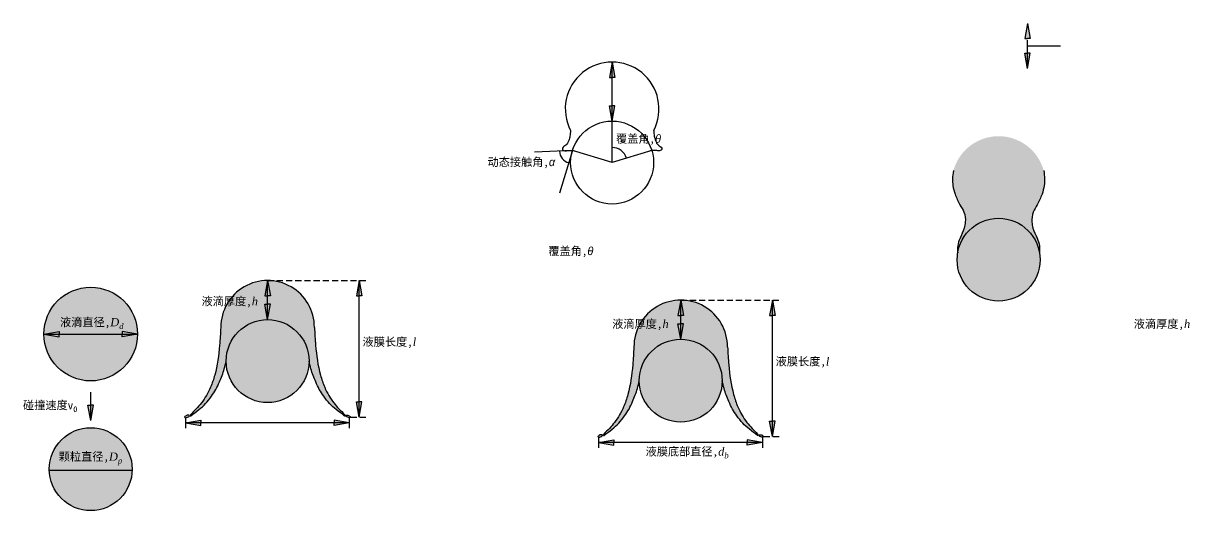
# Model space of a CAD drawing. Header units: millimetres. Extents: x -168 to 2937, y -666 to 1342.
# Drawn here: x 1452.2 to 1737.3, y 722.3 to 841.3 of the extents above; entities that cross this region are included whole.
import ezdxf

# ---------------------------------------------------------------- set-up
doc = ezdxf.new("R2010")
doc.units = ezdxf.units.MM
doc.linetypes.add('DASHED', pattern=[0.75, 0.5, -0.25])
doc.styles.add('说明', font='', dxfattribs={"height": 3})
doc.styles.get('说明').set_extended_font_data('SimSun')

msp = doc.modelspace()

# ---------------------------------------------------------------- hatches: boundary and pattern name
for color, points in [(7, [(1697.641241413737, 841.3302379824449), (1697.641241413737, 837.5877067311645), (1696.968552460671, 837.5877067311645)]), (7, [(1698.313930366802, 837.5877067311645), (1697.641241413737, 841.3302379824449), (1697.641241413737, 837.5877067311645)]), (7, [(1697.641241413737, 830.2624668015851), (1697.641241413737, 834.0049980528655), (1696.968552460671, 834.0049980528655)]), (7, [(1698.313930366802, 834.0049980528655), (1697.641241413737, 830.2624668015851), (1697.641241413737, 834.0049980528655)]), (1, [(1596.127240983751, 831.8651170880817), (1596.127240983751, 828.1225858368012), (1595.454552030685, 828.1225858368012)]), (1, [(1596.799929936817, 828.1225858368012), (1596.127240983751, 831.8651170880817), (1596.127240983751, 828.1225858368012)]), (1, [(1596.127240983751, 817.4441549272904), (1596.127240983751, 821.1866861785708), (1595.454552030685, 821.1866861785708)]), (1, [(1596.799929936817, 821.1866861785708), (1596.127240983751, 817.4441549272904), (1596.127240983751, 821.1866861785708)]), (7, [(1511.916367674554, 778.4833882068109), (1511.916367674554, 774.7408569555305), (1511.243678721488, 774.7408569555305)]), (7, [(1512.589056627619, 774.7408569555305), (1511.916367674554, 778.4833882068109), (1511.916367674554, 774.7408569555305)]), (7, [(1534.30933112949, 778.4833882068109), (1534.30933112949, 774.7408569555305), (1533.636642176424, 774.7408569555305)]), (7, [(1534.982020082555, 774.7408569555305), (1534.30933112949, 778.4833882068109), (1534.30933112949, 774.7408569555305)]), (7, [(1511.916367674554, 768.9336937597144), (1511.916367674554, 772.6762250109948), (1511.243678721488, 772.6762250109948)]), (7, [(1512.589056627619, 772.6762250109948), (1511.916367674554, 768.9336937597144), (1511.916367674554, 772.6762250109948)]), (1, [(1612.897248288413, 773.6955900416864), (1612.897248288413, 769.953058790406), (1612.224559335347, 769.953058790406)]), (1, [(1613.569937241478, 769.953058790406), (1612.897248288413, 773.6955900416864), (1612.897248288413, 769.953058790406)]), (1, [(1635.290211743349, 773.6955900416864), (1635.290211743349, 769.953058790406), (1634.617522790283, 769.953058790406)]), (1, [(1635.962900696414, 769.953058790406), (1635.290211743349, 773.6955900416864), (1635.290211743349, 769.953058790406)]), (1, [(1612.897248288413, 764.1458955945899), (1612.897248288413, 767.8884268458703), (1612.224559335347, 767.8884268458703)]), (1, [(1613.569937241478, 767.8884268458703), (1612.897248288413, 764.1458955945899), (1612.897248288413, 767.8884268458703)]), (256, [(1457.235522005512, 765.3981533966369), (1460.978053256792, 765.3981533966369), (1460.978053256792, 766.0708423497025)]), (256, [(1460.978053256792, 764.7254644435711), (1457.235522005512, 765.3981533966369), (1460.978053256792, 765.3981533966369)]), (256, [(1480.128010724104, 765.3981533966369), (1476.385479472824, 765.3981533966369), (1476.385479472824, 766.0708423497025)]), (256, [(1476.385479472824, 764.7254644435711), (1480.128010724104, 765.3981533966369), (1476.385479472824, 765.3981533966369)]), (7, [(1468.681766364808, 744.2689925257772), (1468.681766364808, 748.0115237770576), (1468.009077411742, 748.0115237770576)]), (7, [(1469.354455317874, 748.0115237770576), (1468.681766364808, 744.2689925257772), (1468.681766364808, 748.0115237770576)]), (7, [(1534.30933112949, 745.1388998500304), (1534.30933112949, 748.8814311013108), (1533.636642176424, 748.8814311013108)]), (7, [(1534.982020082555, 748.8814311013108), (1534.30933112949, 745.1388998500304), (1534.30933112949, 748.8814311013108)]), (7, [(1495.557790617212, 744.369880892756), (1491.815259365932, 743.6971919396905), (1495.557790617212, 743.6971919396905)]), (7, [(1528.150520145363, 744.369880892756), (1531.893051396643, 743.6971919396905), (1528.150520145363, 743.6971919396905)]), (1, [(1635.290211743349, 740.3511016849059), (1635.290211743349, 744.0936329361863), (1634.617522790283, 744.0936329361863)]), (1, [(1635.962900696414, 744.0936329361863), (1635.290211743349, 740.3511016849059), (1635.290211743349, 744.0936329361863)]), (7, [(1491.815259365932, 743.6971919396905), (1495.557790617212, 743.6971919396905), (1495.557790617212, 743.0245029866247)]), (7, [(1531.893051396642, 743.6971919396904), (1528.150520145363, 743.6971919396904), (1528.150520145363, 743.0245029866247)]), (1, [(1596.538671231071, 739.5820827276315), (1592.796139979791, 738.909393774566), (1596.538671231071, 738.909393774566)]), (1, [(1592.796139979791, 738.909393774566), (1596.538671231071, 738.909393774566), (1596.538671231071, 738.2367048215002)]), (1, [(1629.131400759222, 739.5820827276315), (1632.873932010502, 738.909393774566), (1629.131400759222, 738.909393774566)]), (1, [(1632.873932010501, 738.9093937745658), (1629.131400759222, 738.9093937745658), (1629.131400759222, 738.2367048215002)]), (1, [(1458.545387505205, 732.1770525952552), (1462.287918756485, 732.1770525952552), (1462.287918756485, 732.8497415483208)]), (1, [(1478.818145224411, 732.1770525952552), (1475.075613973131, 732.1770525952552), (1475.075613973131, 732.8497415483208)]), (1, [(1462.287918756485, 731.5043636421894), (1458.545387505205, 732.1770525952552), (1462.287918756485, 732.1770525952552)]), (1, [(1475.075613973131, 731.5043636421894), (1478.818145224411, 732.1770525952552), (1475.075613973131, 732.1770525952552)])]:
    msp.add_hatch(color=color).paths.add_polyline_path(points)
h = msp.add_hatch(color=151)
h.set_gradient(color1=(61, 117, 240), one_color=1, tint=1, name='SPHERICAL')
edge = h.paths.add_edge_path()
edge.add_spline(control_points=[(1679.549575959868, 805.3345770509167), (1679.452712573076, 804.6721247318276), (1679.276110103443, 803.4643338477721), (1679.381969551563, 801.512946094297), (1680.001637751443, 799.3741177346001), (1680.935667189901, 797.2043401104706), (1682.335514916653, 795.1519369429128), (1682.560910955009, 793.0707818316903), (1682.173072765881, 790.8843393724133), (1681.216909160887, 789.0807380680822), (1680.482666579102, 787.0715931581628), (1680.560516471723, 785.8505806418569), (1680.597195384227, 785.2753016049261)], knot_values=[0, 0, 0, 0, 2.004729046212919, 3.655045649694056, 5.816587179930425, 8.645872304213515, 10.72763286468311, 13.17016285666903, 14.6748636447475, 17.34330913605362, 19.26491273254486, 20.97685473595859, 20.97685473595859, 20.97685473595859, 20.97685473595859], degree=3, periodic=0)
edge.add_arc((1690.588539930522, 783.5783444181828), 10.13442793335742, 9.6392870179277, 170.3607129820723, ccw=False)
edge.add_spline(control_points=[(1700.579884476816, 785.2753016049261), (1700.616563389321, 785.8505806418569), (1700.694413281941, 787.0715931581628), (1699.960170700156, 789.080738068082), (1699.004007095163, 790.8843393724137), (1698.616168906034, 793.0707818316898), (1698.84156494439, 795.1519369429129), (1700.241412671141, 797.2043401104709), (1701.1754421096, 799.3741177345998), (1701.795110309481, 801.5129460942971), (1701.9009697576, 803.4643338477724), (1701.724367287967, 804.6721247318276), (1701.627503901175, 805.3345770509167)], knot_values=[0, 0, 0, 0, 1.711942003413728, 3.633545599904966, 6.301991091211091, 7.806691879289562, 10.24922187127548, 12.33098243174507, 15.16026755602816, 17.32180908626453, 18.97212568974567, 20.97685473595859, 20.97685473595859, 20.97685473595859, 20.97685473595859], degree=3, periodic=0)
edge.add_arc((1690.588539930522, 802.3083939124836), 11.44624435929649, 15.33024560244401, 164.6697543975576)
h = msp.add_hatch(color=151)
h.set_gradient(color1=(52, 60, 57), one_color=1, tint=1, name='SPHERICAL')
h.paths.add_polyline_path([(1680.454111997164, 783.5783444181828, 1), (1700.722967863879, 783.5783444181828, 1)])
h = msp.add_hatch(color=151)
h.set_gradient(color1=(61, 117, 240), one_color=1, tint=1, name='SPHERICAL')
edge = h.paths.add_edge_path()
edge.add_spline(control_points=[(1500.470123315258, 767.0371438475145), (1500.391414715841, 765.5771720033954), (1500.180810723941, 761.6706624134251), (1499.494396707467, 756.7073569858605), (1497.906415862933, 751.978636097268), (1495.991783423049, 748.6299620317174), (1494.048736137432, 746.6822990002323), (1493.143112545486, 745.7755411231016)], knot_values=[0, 0, 0, 0, 4.388875556807723, 11.74350349352159, 14.92363018966222, 19.32006269814245, 23.15354980542694, 23.15354980542694, 23.15354980542694, 23.15354980542694], degree=3, periodic=0)
edge.add_spline(control_points=[(1493.143112545486, 745.7755411231014), (1493.142305723276, 745.7734029020321), (1493.14149924899, 745.7712646577786), (1493.14069316152, 745.7691263877493)], knot_values=[0.06132362243088227, 0.06132362243088227, 0.06132362243088227, 0.06132362243088227, 0.06817903491146154, 0.06817903491146154, 0.06817903491146154, 0.06817903491146154], degree=3, periodic=0)
edge.add_line((1493.14069316152, 745.7691263877497), (1493.282887782586, 745.5385887085221))
edge.add_spline(control_points=[(1493.282887782586, 745.5385887085221), (1493.901481549916, 745.99690311475), (1495.111650423875, 746.8984225353405), (1496.844180506775, 748.3799231525288), (1498.1234601539, 750.1268336400287), (1499.353950754331, 751.8371376654679), (1500.312948884453, 754.1423895668919), (1501.275302175326, 756.4215752379394), (1501.648083210486, 758.1710664295705), (1501.781939741196, 758.799265826357)], knot_values=[0.1895379680071209, 0.1895379680071209, 0.1895379680071209, 0.1895379680071209, 2.501062672533097, 4.719677324219342, 6.988127200360685, 8.975374004800837, 11.01697941793548, 14.45045649582578, 16.37404876603332, 16.37404876603332, 16.37404876603332, 16.37404876603332], degree=3, periodic=0)
edge.add_arc((1511.916367674554, 758.7992658263576), 10.13442793335741, 0, 180, ccw=False)
edge.add_spline(control_points=[(1522.050795607911, 758.799265826357), (1522.184652138622, 758.1710664295705), (1522.557433173782, 756.4215752379394), (1523.519786464655, 754.1423895668919), (1524.478784594777, 751.8371376654679), (1525.709275195207, 750.1268336400287), (1526.988554842333, 748.3799231525288), (1528.718702090155, 746.9004601170678), (1529.926258335847, 746.0006250439399), (1530.542340727823, 745.5441506294644)], knot_values=[0.1988884070354224, 0.1988884070354224, 0.1988884070354224, 0.1988884070354224, 2.122480677242963, 5.555957755133262, 7.597563168267907, 9.58480997270806, 11.8532598488494, 14.07187450053565, 16.37404876603332, 16.37404876603332, 16.37404876603332, 16.37404876603332], degree=3, periodic=0)
edge.add_line((1530.542340727823, 745.5441506294645), (1530.690015119268, 745.7745013425316))
edge.add_spline(control_points=[(1530.690015119268, 745.7745013425314), (1530.689884356638, 745.7748479366712), (1530.689753584701, 745.7751945301909), (1530.689622803622, 745.7755411231014)], knot_values=[0.06132362243088228, 0.06132362243088228, 0.06132362243088228, 0.06132362243088228, 0.06243484399656621, 0.06243484399656621, 0.06243484399656621, 0.06243484399656621], degree=3, periodic=0)
edge.add_spline(control_points=[(1530.667915358127, 745.8329184071322), (1530.675160453336, 745.8137932641698), (1530.682405548544, 745.7946681212075), (1530.689622803622, 745.7755411231014)], knot_values=[0, 0, 0, 0, 0.06132362243088227, 0.06132362243088227, 0.06132362243088227, 0.06132362243088227], degree=3, periodic=0)
edge.add_spline(control_points=[(1530.689622803622, 745.7755411231016), (1529.783999211676, 746.6822990002323), (1527.840951926059, 748.6299620317174), (1525.926319486175, 751.978636097268), (1524.338338641641, 756.7073569858605), (1523.651924625167, 761.6706624134251), (1523.441320633267, 765.5771720033954), (1523.36261203385, 767.0371438475145)], knot_values=[0, 0, 0, 0, 3.833487107284494, 8.229919615764722, 11.41004631190535, 18.76467424861922, 23.15354980542694, 23.15354980542694, 23.15354980542694, 23.15354980542694], degree=3, periodic=0)
edge.add_arc((1511.916367674554, 767.0371438475145), 11.44624435929632, 0, 180)
edge = h.paths.add_edge_path()
edge.add_spline(control_points=[(1492.636044681666, 745.5639982180971), (1492.565543549821, 745.560228092356), (1492.399135835091, 745.5519070041898), (1492.091668136863, 745.5833162417168), (1491.91717153677, 745.3326230098749), (1491.509570747319, 745.1699573447002), (1491.968746232658, 744.8477366033626), (1492.294973351889, 745.1785130778569), (1492.715356864209, 745.1652997140495), (1492.844786906254, 745.5408722086966), (1492.698366213513, 745.5583051390041), (1492.636044681635, 745.5639982180679)], knot_values=[0.01079668500507544, 0.01079668500507544, 0.01079668500507544, 0.01079668500507544, 0.2262363860270719, 0.5180439183815571, 0.8454294520123344, 1.144447985954609, 1.438247578027268, 1.927142122641175, 2.365924582066874, 2.589448993959059, 2.746207532359739, 2.746207532359739, 2.746207532359739, 2.746207532359739], degree=3, periodic=0)
edge = h.paths.add_edge_path()
edge.add_spline(control_points=[(1493.281898318035, 745.5378556191168), (1493.282117126932, 745.5382809898512), (1493.282335153425, 745.5387065994662), (1493.28255240859, 745.5391324445793)], knot_values=[0.7589054901049456, 0.7589054901049456, 0.7589054901049456, 0.7589054901049456, 0.7603815877751204, 0.7603815877751204, 0.7603815877751204, 0.7603815877751204], degree=3, periodic=0)
edge.add_line((1493.28255240859, 745.5391324445792), (1493.14069316152, 745.7691263877497))
edge.add_spline(control_points=[(1493.14069316152, 745.7691263877493), (1493.134659066996, 745.7531200311626), (1493.108266630041, 745.6828513317466), (1493.068277425921, 745.573268494707), (1493.016974294086, 745.467162540561), (1493.044808677574, 745.3496103405847), (1493.200574257871, 745.4153101939744), (1493.259436397206, 745.4941890047971), (1493.281898318035, 745.5378556191168)], knot_values=[0.06817903491146154, 0.06817903491146154, 0.06817903491146154, 0.06817903491146154, 0.1194963031773979, 0.2934440612063773, 0.4192323021146275, 0.4684394448163596, 0.6073760536280269, 0.7589054901049456, 0.7589054901049456, 0.7589054901049456, 0.7589054901049456], degree=3, periodic=0)
edge = h.paths.add_edge_path()
edge.add_spline(control_points=[(1530.550837031073, 745.5378556191168), (1530.573298951902, 745.4941890047971), (1530.632161091237, 745.4153101939744), (1530.787926671534, 745.3496103405847), (1530.815761055022, 745.467162540561), (1530.764457923187, 745.573268494707), (1530.723814386393, 745.6846444064614), (1530.696729807594, 745.7567036611557), (1530.690015119268, 745.7745013425314)], knot_values=[0.06243484399656618, 0.06243484399656618, 0.06243484399656618, 0.06243484399656618, 0.2139642804734848, 0.3529008892851522, 0.4021080319868843, 0.5278962728951344, 0.7018440309241138, 0.7589054901049456, 0.7589054901049456, 0.7589054901049456, 0.7589054901049456], degree=3, periodic=0)
edge.add_line((1530.690015119268, 745.7745013425316), (1530.54536474192, 745.5488676545132))
edge.add_spline(control_points=[(1530.54536474192, 745.5488676545136), (1530.54713579246, 745.5451807803214), (1530.548957548277, 745.5415093872439), (1530.550837031073, 745.5378556191168)], knot_values=[0.7589054901049456, 0.7589054901049456, 0.7589054901049456, 0.7589054901049456, 0.7715845913801368, 0.7715845913801368, 0.7715845913801368, 0.7715845913801368], degree=3, periodic=0)
edge = h.paths.add_edge_path()
edge.add_spline(control_points=[(1531.196690667442, 745.5639982180971), (1531.267191799286, 745.5602280923559), (1531.433599514017, 745.5519070041898), (1531.741067212245, 745.5833162417166), (1531.915563812338, 745.332623009875), (1532.323164601788, 745.1699573447002), (1531.86398911645, 744.8477366033623), (1531.537761997219, 745.1785130778567), (1531.117378484899, 745.1652997140495), (1530.987948442853, 745.5408722086962), (1531.134369135594, 745.5583051390041), (1531.196690667471, 745.5639982180679)], knot_values=[0.01079668500434229, 0.01079668500434229, 0.01079668500434229, 0.01079668500434229, 0.2262363860268662, 0.5180439183811691, 0.8454294520120744, 1.144447985954322, 1.438247578027152, 1.927142122640951, 2.365924582066726, 2.589448993958898, 2.746207532359041, 2.746207532359041, 2.746207532359041, 2.746207532359041], degree=3, periodic=0)
h = msp.add_hatch(color=151)
h.set_gradient(color1=(61, 117, 240), one_color=1, tint=1, name='SPHERICAL')
h.paths.add_polyline_path([(1480.128010724104, 765.3981533966369, 1), (1457.235522005512, 765.3981533966369, 1)])
h = msp.add_hatch(color=151)
h.set_gradient(color1=(61, 117, 240), one_color=1, tint=1, name='SPHERICAL')
edge = h.paths.add_edge_path()
edge.add_spline(control_points=[(1601.451003929116, 762.24934568239), (1601.3722953297, 760.7893738382709), (1601.1616913378, 756.8828642483006), (1600.475277321326, 751.919558820736), (1598.887296476792, 747.1908379321435), (1596.972664036908, 743.8421638665928), (1595.029616751291, 741.8945008351078), (1594.123993159345, 740.987742957977)], knot_values=[0, 0, 0, 0, 4.388875556807723, 11.74350349352159, 14.92363018966222, 19.32006269814245, 23.15354980542694, 23.15354980542694, 23.15354980542694, 23.15354980542694], degree=3, periodic=0)
edge.add_spline(control_points=[(1594.123993159345, 740.9877429579769), (1594.123186337135, 740.9856047369076), (1594.122379862849, 740.9834664926541), (1594.121573775379, 740.9813282226248)], knot_values=[0.06132362243088227, 0.06132362243088227, 0.06132362243088227, 0.06132362243088227, 0.06817903491146154, 0.06817903491146154, 0.06817903491146154, 0.06817903491146154], degree=3, periodic=0)
edge.add_line((1594.121573775379, 740.9813282226252), (1594.263768396445, 740.7507905433976))
edge.add_spline(control_points=[(1594.263768396445, 740.7507905433976), (1594.882362163775, 741.2091049496255), (1596.092531037734, 742.110624370216), (1597.825061120634, 743.5921249874043), (1599.104340767759, 745.3390354749042), (1600.334831368189, 747.0493395003434), (1601.293829498312, 749.3545914017674), (1602.256182789185, 751.6337770728148), (1602.628963824345, 753.383268264446), (1602.762820355055, 754.0114676612325)], knot_values=[0.1895379680071209, 0.1895379680071209, 0.1895379680071209, 0.1895379680071209, 2.501062672533097, 4.719677324219342, 6.988127200360685, 8.975374004800837, 11.01697941793548, 14.45045649582578, 16.37404876603332, 16.37404876603332, 16.37404876603332, 16.37404876603332], degree=3, periodic=0)
edge.add_arc((1612.897248288413, 754.011467661233), 10.13442793335741, 0, 180, ccw=False)
edge.add_spline(control_points=[(1623.03167622177, 754.0114676612325), (1623.165532752481, 753.383268264446), (1623.538313787641, 751.6337770728148), (1624.500667078514, 749.3545914017674), (1625.459665208636, 747.0493395003434), (1626.690155809066, 745.3390354749042), (1627.969435456192, 743.5921249874043), (1629.699582704014, 742.1126619519433), (1630.907138949706, 741.2128268788153), (1631.523221341682, 740.7563524643399)], knot_values=[0.1988884070354224, 0.1988884070354224, 0.1988884070354224, 0.1988884070354224, 2.122480677242963, 5.555957755133262, 7.597563168267907, 9.58480997270806, 11.8532598488494, 14.07187450053565, 16.37404876603332, 16.37404876603332, 16.37404876603332, 16.37404876603332], degree=3, periodic=0)
edge.add_line((1631.523221341682, 740.75635246434), (1631.670895733127, 740.9867031774071))
edge.add_spline(control_points=[(1631.670895733127, 740.9867031774069), (1631.670764970497, 740.9870497715467), (1631.67063419856, 740.9873963650664), (1631.670503417481, 740.9877429579769)], knot_values=[0.06132362243088228, 0.06132362243088228, 0.06132362243088228, 0.06132362243088228, 0.06243484399656621, 0.06243484399656621, 0.06243484399656621, 0.06243484399656621], degree=3, periodic=0)
edge.add_spline(control_points=[(1631.648795971986, 741.0451202420077), (1631.656041067195, 741.0259950990453), (1631.663286162403, 741.0068699560829), (1631.670503417481, 740.9877429579769)], knot_values=[0, 0, 0, 0, 0.06132362243088227, 0.06132362243088227, 0.06132362243088227, 0.06132362243088227], degree=3, periodic=0)
edge.add_spline(control_points=[(1631.670503417481, 740.987742957977), (1630.764879825535, 741.8945008351078), (1628.821832539918, 743.8421638665928), (1626.907200100034, 747.1908379321435), (1625.3192192555, 751.919558820736), (1624.632805239026, 756.8828642483006), (1624.422201247125, 760.7893738382709), (1624.343492647709, 762.24934568239)], knot_values=[0, 0, 0, 0, 3.833487107284494, 8.229919615764722, 11.41004631190535, 18.76467424861922, 23.15354980542694, 23.15354980542694, 23.15354980542694, 23.15354980542694], degree=3, periodic=0)
edge.add_arc((1612.897248288413, 762.24934568239), 11.44624435929632, 0, 180)
edge = h.paths.add_edge_path()
edge.add_spline(control_points=[(1593.616925295525, 740.7762000529726), (1593.54642416368, 740.7724299272315), (1593.38001644895, 740.7641088390653), (1593.072548750722, 740.7955180765923), (1592.898052150628, 740.5448248447503), (1592.490451361178, 740.3821591795756), (1592.949626846517, 740.0599384382381), (1593.275853965748, 740.3907149127324), (1593.696237478068, 740.377501548925), (1593.825667520113, 740.753074043572), (1593.679246827372, 740.7705069738796), (1593.616925295494, 740.7762000529434)], knot_values=[0.01079668500507544, 0.01079668500507544, 0.01079668500507544, 0.01079668500507544, 0.2262363860270719, 0.5180439183815571, 0.8454294520123344, 1.144447985954609, 1.438247578027268, 1.927142122641175, 2.365924582066874, 2.589448993959059, 2.746207532359739, 2.746207532359739, 2.746207532359739, 2.746207532359739], degree=3, periodic=0)
edge = h.paths.add_edge_path()
edge.add_spline(control_points=[(1594.262778931894, 740.7500574539923), (1594.262997740791, 740.7504828247266), (1594.263215767284, 740.7509084343417), (1594.263433022449, 740.7513342794548)], knot_values=[0.7589054901049456, 0.7589054901049456, 0.7589054901049456, 0.7589054901049456, 0.7603815877751204, 0.7603815877751204, 0.7603815877751204, 0.7603815877751204], degree=3, periodic=0)
edge.add_line((1594.263433022449, 740.7513342794547), (1594.121573775379, 740.9813282226252))
edge.add_spline(control_points=[(1594.121573775379, 740.9813282226248), (1594.115539680855, 740.965321866038), (1594.0891472439, 740.8950531666221), (1594.04915803978, 740.7854703295825), (1593.997854907945, 740.6793643754365), (1594.025689291433, 740.5618121754602), (1594.18145487173, 740.6275120288499), (1594.240317011065, 740.7063908396726), (1594.262778931894, 740.7500574539923)], knot_values=[0.06817903491146154, 0.06817903491146154, 0.06817903491146154, 0.06817903491146154, 0.1194963031773979, 0.2934440612063773, 0.4192323021146275, 0.4684394448163596, 0.6073760536280269, 0.7589054901049456, 0.7589054901049456, 0.7589054901049456, 0.7589054901049456], degree=3, periodic=0)
edge = h.paths.add_edge_path()
edge.add_spline(control_points=[(1631.531717644932, 740.7500574539923), (1631.554179565761, 740.7063908396726), (1631.613041705096, 740.6275120288499), (1631.768807285393, 740.5618121754602), (1631.796641668881, 740.6793643754365), (1631.745338537046, 740.7854703295825), (1631.704695000252, 740.8968462413369), (1631.677610421453, 740.9689054960312), (1631.670895733127, 740.9867031774069)], knot_values=[0.06243484399656618, 0.06243484399656618, 0.06243484399656618, 0.06243484399656618, 0.2139642804734848, 0.3529008892851522, 0.4021080319868843, 0.5278962728951344, 0.7018440309241138, 0.7589054901049456, 0.7589054901049456, 0.7589054901049456, 0.7589054901049456], degree=3, periodic=0)
edge.add_line((1631.670895733127, 740.9867031774071), (1631.526245355779, 740.7610694893887))
edge.add_spline(control_points=[(1631.526245355779, 740.7610694893891), (1631.528016406319, 740.7573826151969), (1631.529838162136, 740.7537112221194), (1631.531717644932, 740.7500574539923)], knot_values=[0.7589054901049456, 0.7589054901049456, 0.7589054901049456, 0.7589054901049456, 0.7715845913801368, 0.7715845913801368, 0.7715845913801368, 0.7715845913801368], degree=3, periodic=0)
edge = h.paths.add_edge_path()
edge.add_spline(control_points=[(1632.177571281301, 740.7762000529726), (1632.248072413145, 740.7724299272314), (1632.414480127876, 740.7641088390653), (1632.721947826104, 740.7955180765921), (1632.896444426197, 740.5448248447505), (1633.304045215647, 740.3821591795756), (1632.844869730309, 740.0599384382377), (1632.518642611078, 740.3907149127322), (1632.098259098758, 740.377501548925), (1631.968829056712, 740.7530740435717), (1632.115249749453, 740.7705069738796), (1632.17757128133, 740.7762000529434)], knot_values=[0.01079668500434229, 0.01079668500434229, 0.01079668500434229, 0.01079668500434229, 0.2262363860268662, 0.5180439183811691, 0.8454294520120744, 1.144447985954322, 1.438247578027152, 1.927142122640951, 2.365924582066726, 2.589448993958898, 2.746207532359041, 2.746207532359041, 2.746207532359041, 2.746207532359041], degree=3, periodic=0)
h = msp.add_hatch(color=151)
h.set_gradient(color1=(52, 60, 57), one_color=1, tint=1, name='SPHERICAL')
h.paths.add_polyline_path([(1501.781939741196, 758.799265826357, 1), (1522.050795607911, 758.799265826357, 1)])
h = msp.add_hatch(color=151)
h.set_gradient(color1=(52, 60, 57), one_color=1, tint=1, name='SPHERICAL')
h.paths.add_polyline_path([(1602.762820355055, 754.0114676612325, 1), (1623.03167622177, 754.0114676612325, 1)])
h = msp.add_hatch(color=151)
h.set_gradient(color1=(52, 60, 57), one_color=1, tint=1, name='SPHERICAL')
h.paths.add_polyline_path([(1458.54733843145, 732.388376401203, 1), (1478.816194298166, 732.388376401203, 1)])

# ---------------------------------------------------------------- linework, layer by layer
at = {"color": 7}
for p, q in [((1697.641241413737, 841.3302379824449), (1696.968552460671, 837.5877067311645)), ((1697.641241413737, 841.3302379824449), (1698.313930366802, 837.5877067311645)), ((1696.968552460671, 837.5877067311645), (1697.641241413737, 837.5877067311645)), ((1698.313930366802, 837.5877067311645), (1697.641241413737, 837.5877067311645)), ((1697.641241413737, 830.2624668015851), (1697.641241413737, 837.2080384383253)), ((1697.641241413737, 830.2624668015851), (1696.968552460671, 834.0049980528655)), ((1696.968552460671, 834.0049980528655), (1697.641241413737, 834.0049980528655)), ((1697.641241413737, 830.2624668015851), (1698.313930366802, 834.0049980528655)), ((1698.313930366802, 834.0049980528655), (1697.641241413737, 834.0049980528655)), ((1511.916367674554, 778.4833882068109), (1511.243678721488, 774.7408569555305)), ((1511.916367674554, 768.9336937597144), (1511.916367674554, 778.4833882068109)), ((1511.916367674554, 778.4833882068109), (1512.589056627619, 774.7408569555305)), ((1534.30933112949, 778.4833882068109), (1533.636642176424, 774.7408569555305)), ((1534.30933112949, 745.1388998500304), (1534.30933112949, 778.4833882068108)), ((1534.30933112949, 778.4833882068109), (1534.982020082555, 774.7408569555305)), ((1511.243678721488, 774.7408569555305), (1511.916367674554, 774.7408569555305)), ((1511.916367674554, 768.9336937597144), (1511.243678721488, 772.6762250109948)), ((1511.243678721488, 772.6762250109948), (1511.916367674554, 772.6762250109948)), ((1512.589056627619, 774.7408569555305), (1511.916367674554, 774.7408569555305)), ((1511.916367674554, 768.9336937597144), (1512.589056627619, 772.6762250109948)), ((1512.589056627619, 772.6762250109948), (1511.916367674554, 772.6762250109948)), ((1533.636642176424, 774.7408569555305), (1534.30933112949, 774.7408569555305)), ((1534.982020082555, 774.7408569555305), (1534.30933112949, 774.7408569555305)), ((1468.681766364808, 744.2689925257772), (1468.009077411742, 748.0115237770576)), ((1468.009077411742, 748.0115237770576), (1468.681766364808, 748.0115237770576)), ((1468.681766364808, 744.2689925257772), (1469.354455317874, 748.0115237770576)), ((1469.354455317874, 748.0115237770576), (1468.681766364808, 748.0115237770576)), ((1534.30933112949, 745.1388998500304), (1533.636642176424, 748.8814311013108)), ((1533.636642176424, 748.8814311013108), (1534.30933112949, 748.8814311013108)), ((1534.30933112949, 745.1388998500304), (1534.982020082555, 748.8814311013108)), ((1534.982020082555, 748.8814311013108), (1534.30933112949, 748.8814311013108)), ((1491.815259365932, 743.6971919396905), (1495.557790617212, 744.369880892756)), ((1495.557790617212, 744.369880892756), (1495.557790617212, 743.6971919396905)), ((1531.893051396643, 743.6971919396905), (1528.150520145363, 744.369880892756)), ((1528.150520145363, 744.369880892756), (1528.150520145363, 743.6971919396905)), ((1531.893051396642, 743.6971919396904), (1491.815259365932, 743.6971919396904)), ((1491.815259365932, 743.6971919396905), (1495.557790617212, 743.0245029866247)), ((1495.557790617212, 743.0245029866247), (1495.557790617212, 743.6971919396905)), ((1531.893051396643, 743.6971919396905), (1528.150520145363, 743.0245029866247)), ((1528.150520145363, 743.0245029866247), (1528.150520145363, 743.6971919396905))]:
    msp.add_line(p, q, dxfattribs=at)
for p, q in [((1697.641241413737, 835.796352392015), (1697.641241413737, 835.796352392015)), ((1697.641241413737, 835.796352392015), (1705.687551334079, 835.796352392015)), ((1596.127240983751, 807.3097269939329), (1586.425180706095, 810.238319813896)), ((1457.235522005512, 765.3981533966369), (1460.978053256792, 766.0708423497025)), ((1457.235522005512, 765.3981533966369), (1480.128010724104, 765.3981533966369)), ((1457.235522005512, 765.3981533966369), (1460.978053256792, 764.7254644435711)), ((1460.978053256792, 766.0708423497025), (1460.978053256792, 765.3981533966369)), ((1460.978053256792, 764.7254644435711), (1460.978053256792, 765.3981533966369)), ((1480.128010724104, 765.3981533966369), (1476.385479472824, 766.0708423497025)), ((1476.385479472824, 766.0708423497025), (1476.385479472824, 765.3981533966369)), ((1480.128010724104, 765.3981533966369), (1476.385479472824, 764.7254644435711)), ((1476.385479472824, 764.7254644435711), (1476.385479472824, 765.3981533966369)), ((1491.815259365932, 744.9853671563378), (1491.815259365932, 742.4090167230431)), ((1493.088126152991, 745.8543523692913), (1493.31647130589, 745.484140323169)), ((1530.714270729854, 745.812336590335), (1530.490512578051, 745.4633062045098)), ((1531.893051396642, 744.9853671563378), (1531.893051396642, 742.4090167230431)), ((1594.06900676685, 741.0665542041668), (1594.297351919749, 740.6963421580444)), ((1631.695151343713, 741.0245384252105), (1631.47139319191, 740.6755080393852))]:
    msp.add_line(p, q)
at = {"color": 1}
for p, q in [((1596.127240983751, 831.8651170880817), (1595.454552030685, 828.1225858368012)), ((1596.127240983751, 817.4441549272904), (1596.127240983751, 831.8651170880817)), ((1596.127240983751, 831.8651170880817), (1596.799929936817, 828.1225858368012)), ((1595.454552030685, 828.1225858368012), (1596.127240983751, 828.1225858368012)), ((1596.799929936817, 828.1225858368012), (1596.127240983751, 828.1225858368012)), ((1596.127240983751, 817.4441549272904), (1595.454552030685, 821.1866861785708)), ((1595.454552030685, 821.1866861785708), (1596.127240983751, 821.1866861785708)), ((1596.127240983751, 817.4441549272904), (1596.799929936817, 821.1866861785708)), ((1596.799929936817, 821.1866861785708), (1596.127240983751, 821.1866861785708)), ((1596.127240983751, 807.3097269939329), (1596.127240983751, 817.4441549272904)), ((1586.425180706095, 810.238319813896), (1577.127927115434, 809.8147273833692)), ((1586.425180706095, 810.238319813896), (1583.271988375124, 799.792185784001)), ((1605.829301261407, 810.2383198138966), (1596.127240983751, 807.3097269939329)), ((1612.897248288413, 773.6955900416864), (1612.224559335347, 769.953058790406)), ((1612.897248288413, 764.1458955945899), (1612.897248288413, 773.6955900416864)), ((1612.897248288413, 773.6955900416864), (1613.569937241478, 769.953058790406)), ((1635.290211743349, 773.6955900416864), (1634.617522790283, 769.953058790406)), ((1635.290211743349, 740.3511016849059), (1635.290211743349, 773.6955900416863)), ((1635.290211743349, 773.6955900416864), (1635.962900696414, 769.953058790406)), ((1612.224559335347, 769.953058790406), (1612.897248288413, 769.953058790406)), ((1613.569937241478, 769.953058790406), (1612.897248288413, 769.953058790406)), ((1634.617522790283, 769.953058790406), (1635.290211743349, 769.953058790406)), ((1635.962900696414, 769.953058790406), (1635.290211743349, 769.953058790406)), ((1612.897248288413, 764.1458955945899), (1612.224559335347, 767.8884268458703)), ((1612.224559335347, 767.8884268458703), (1612.897248288413, 767.8884268458703)), ((1612.897248288413, 764.1458955945899), (1613.569937241478, 767.8884268458703)), ((1613.569937241478, 767.8884268458703), (1612.897248288413, 767.8884268458703)), ((1635.290211743349, 740.3511016849059), (1634.617522790283, 744.0936329361863)), ((1634.617522790283, 744.0936329361863), (1635.290211743349, 744.0936329361863)), ((1635.290211743349, 740.3511016849059), (1635.962900696414, 744.0936329361863)), ((1635.962900696414, 744.0936329361863), (1635.290211743349, 744.0936329361863)), ((1592.796139979791, 740.1975689912133), (1592.796139979791, 737.6212185579186)), ((1592.796139979791, 738.909393774566), (1596.538671231071, 739.5820827276315)), ((1632.873932010501, 738.9093937745658), (1592.796139979791, 738.9093937745658)), ((1592.796139979791, 738.909393774566), (1596.538671231071, 738.2367048215002)), ((1596.538671231071, 739.5820827276315), (1596.538671231071, 738.909393774566)), ((1596.538671231071, 738.2367048215002), (1596.538671231071, 738.909393774566)), ((1632.873932010502, 738.909393774566), (1629.131400759222, 739.5820827276315)), ((1629.131400759222, 739.5820827276315), (1629.131400759222, 738.909393774566)), ((1632.873932010502, 738.909393774566), (1629.131400759222, 738.2367048215002)), ((1629.131400759222, 738.2367048215002), (1629.131400759222, 738.909393774566)), ((1632.873932010501, 740.1975689912133), (1632.873932010501, 737.6212185579186)), ((1458.549541940455, 732.1770525952552), (1478.818145224411, 732.1770525952552))]:
    msp.add_line(p, q, dxfattribs=at)
at = {"linetype": 'DASHED', "ltscale": 3}
for p, q in [((1511.916367674567, 778.4833882068109), (1536.443862352419, 778.4833882068109)), ((1532.193752872646, 745.1388998500303), (1536.39880581834, 745.1388998500303))]:
    msp.add_line(p, q, dxfattribs=at)
at = {"color": 1, "linetype": 'DASHED', "ltscale": 3}
for p, q in [((1612.897248288426, 773.6955900416864), (1637.424742966278, 773.6955900416864)), ((1633.174633486505, 740.3511016849058), (1637.379686432199, 740.3511016849058))]:
    msp.add_line(p, q, dxfattribs=at)
at = {"color": 7, "lineweight": 30}
msp.add_line((1468.681766364808, 744.2689925257772), (1468.681766364808, 751.2145641625174), dxfattribs=at)
for centre, radius in [((1596.127240983751, 807.3097269939329), 10.13442793335742), ((1690.588539930522, 783.5783444181828), 10.13442793335742), ((1690.588539930522, 783.5783444181828), 10.13442793335742), ((1468.681766364808, 765.3981533966369), 11.44624435929643), ((1511.916367674554, 758.799265826357), 10.13442793335742), ((1511.916367674554, 758.799265826357), 10.13442793335742), ((1612.897248288413, 754.0114676612325), 10.13442793335742), ((1612.897248288413, 754.0114676612325), 10.13442793335742), ((1468.681766364808, 732.388376401203), 10.13442793335742)]:
    msp.add_circle(centre, radius)
for centre, start, end in [((1596.127240983751, 820.4188727287852), 332.5363962045109, 207.4636037954917), ((1511.916367674554, 767.0371438475145), 359.9999999998615, 180.0000000000082), ((1612.897248288413, 762.24934568239), 359.9999999998615, 180.0000000000082)]:
    msp.add_arc(centre, 11.44624435929643, start, end)
at = {"color": 1}
for centre, radius, start, end in [((1586.425180706095, 810.238319813896), 3.162353536118314, 182.6086505901945, 253.2034256289976), ((1596.127240983751, 807.3097269939329), 3.669218663278317, 16.79658009843625, 90)]:
    msp.add_arc(centre, radius, start, end, dxfattribs=at)
for points, knots in [([(1585.970942894342, 815.1400358254718), (1585.936823677983, 814.6757058684836), (1585.869830190905, 813.8530722118849), (1585.517580148667, 812.6394292185698), (1585.04061119428, 811.5010319225398), (1583.997176394281, 811.1610523074903), (1583.940890192304, 810.4149196319111), (1584.49865933706, 810.1304539887989), (1585.457875980213, 810.3070206485598), (1586.287880104044, 810.2493610799708), (1586.846981185328, 810.2105208787971)], [6.516171785898566, 6.516171785898566, 6.516171785898566, 6.516171785898566, 7.903526105270348, 8.984912324884782, 10.33517913637245, 11.40285272537325, 11.80803719830887, 12.22561246474938, 13.03645146845715, 14.70989507196552, 14.70989507196552, 14.70989507196552, 14.70989507196552]), ([(1606.283539073161, 815.1400358254726), (1606.31765828952, 814.6757058684846), (1606.384651776598, 813.8530722118857), (1606.736901818837, 812.6394292185706), (1607.213870773223, 811.5010319225406), (1608.257305573222, 811.1610523074912), (1608.313591775199, 810.414919631912), (1607.755822630443, 810.1304539887998), (1606.79660598729, 810.3070206485606), (1605.96660186346, 810.2493610799714), (1605.407500782175, 810.2105208787978)], [6.516171785898376, 6.516171785898376, 6.516171785898376, 6.516171785898376, 7.903526105270348, 8.984912324884782, 10.33517913637245, 11.40285272537325, 11.80803719830887, 12.22561246474938, 13.03645146845715, 14.70989507196552, 14.70989507196552, 14.70989507196552, 14.70989507196552])]:
    msp.add_open_spline(points, degree=3, knots=knots)
for points in [[(1679.549575959868, 805.3345770509167), (1679.332125198373, 803.3416762217093), (1679.426329504294, 801.6940505237817), (1679.975614377156, 799.6034649801168), (1681.129414228686, 797.0201337553026), (1682.120303740713, 795.1893238235834), (1682.450860678382, 792.7692649663013), (1682.187986209445, 791.2877044797788), (1681.162374228225, 788.8242269775374), (1680.598414221426, 786.987243174457), (1680.597195384227, 785.2753016049261)], [(1701.627503901175, 805.3345770509167), (1701.84495466267, 803.3416762217093), (1701.750750356749, 801.6940505237817), (1701.201465483887, 799.6034649801168), (1700.047665632357, 797.0201337553026), (1699.05677612033, 795.1893238235834), (1698.726219182661, 792.7692649663013), (1698.989093651599, 791.2877044797788), (1700.014705632819, 788.8242269775374), (1700.578665639618, 786.987243174457), (1700.579884476816, 785.2753016049261)], [(1500.470123315258, 767.0371438475145), (1500.187969848731, 762.6573472683945), (1498.99248183369, 755.4005325061598), (1497.953751675762, 752.3948303481748), (1495.7369278758, 748.5982119789489), (1493.130704597586, 745.7631176767616)], [(1523.36261203385, 767.0371438475145), (1523.644765500377, 762.6573472683945), (1524.840253515417, 755.4005325061598), (1525.878983673346, 752.3948303481748), (1528.095807473308, 748.5982119789489), (1530.702030751521, 745.7631176767616)], [(1601.451003929116, 762.24934568239), (1601.16885046259, 757.86954910327), (1599.973362447549, 750.6127343410353), (1598.934632289621, 747.6070321830503), (1596.717808489659, 743.8104138138244), (1594.111585211445, 740.975319511637)], [(1624.343492647709, 762.24934568239), (1624.625646114236, 757.86954910327), (1625.821134129276, 750.6127343410353), (1626.859864287205, 747.6070321830503), (1629.076688087167, 743.8104138138244), (1631.68291136538, 740.975319511637)], [(1493.130704597586, 745.4258702891548), (1495.121962105969, 746.9392136167735), (1496.768685245177, 748.426006768316), (1498.176371622376, 750.2048501858249), (1499.277764590352, 751.8589612437195), (1500.135263770569, 753.7117558407726), (1501.338592754696, 756.9274617042429), (1501.781939741196, 758.799265826357)], [(1530.702030751521, 745.4258702891548), (1528.710773243139, 746.9392136167735), (1527.064050103931, 748.426006768316), (1525.656363726732, 750.2048501858249), (1524.554970758755, 751.8589612437195), (1523.697471578539, 753.7117558407726), (1522.494142594412, 756.9274617042429), (1522.050795607911, 758.799265826357)], [(1594.111585211445, 740.6380721240303), (1596.102842719828, 742.151415451649), (1597.749565859036, 743.6382086031915), (1599.157252236235, 745.4170520207003), (1600.258645204211, 747.071163078595), (1601.116144384428, 748.9239576756481), (1602.319473368555, 752.1396635391184), (1602.762820355055, 754.0114676612325)], [(1631.68291136538, 740.6380721240303), (1629.691653856998, 742.151415451649), (1628.04493071779, 743.6382086031915), (1626.637244340591, 745.4170520207003), (1625.535851372614, 747.071163078595), (1624.678352192398, 748.9239576756481), (1623.475023208271, 752.1396635391184), (1623.03167622177, 754.0114676612325)], [(1492.64664321558, 745.564566218929), (1492.420499134336, 745.5581042625147), (1492.129300964641, 745.539255869878), (1491.868506921722, 745.3413474193035), (1491.638090436379, 745.1507684935973), (1491.868570427398, 744.9685675769092), (1492.333631041989, 745.119353851185), (1492.733745458424, 745.2994607651569), (1492.783988846914, 745.5172651834425), (1492.624942462717, 745.5650006412955)], [(1493.164819990981, 745.8329184071322), (1493.122672218619, 745.7211018978053), (1493.05944885106, 745.5590505839639), (1493.027025384299, 745.4375129340194), (1493.041613551718, 745.390517952753), (1493.177791428505, 745.4180673110379), (1493.320449897004, 745.6303534293938)], [(1530.667915358127, 745.8329184071322), (1530.710063130488, 745.7211018978053), (1530.773286498048, 745.5590505839639), (1530.805709964809, 745.4375129340194), (1530.79112179739, 745.390517952753), (1530.654943920603, 745.4180673110379), (1530.512285452103, 745.6303534293938)], [(1531.186092133528, 745.564566218929), (1531.412236214772, 745.5581042625147), (1531.703434384467, 745.539255869878), (1531.964228427386, 745.3413474193035), (1532.194644912729, 745.1507684935973), (1531.964164921709, 744.9685675769092), (1531.499104307119, 745.119353851185), (1531.098989890684, 745.2994607651569), (1531.048746502193, 745.5172651834425), (1531.207792886391, 745.5650006412955)], [(1593.627523829439, 740.7767680538045), (1593.401379748195, 740.7703060973902), (1593.1101815785, 740.7514577047535), (1592.849387535581, 740.553549254179), (1592.618971050238, 740.3629703284728), (1592.849451041257, 740.1807694117847), (1593.314511655848, 740.3315556860605), (1593.714626072283, 740.5116626000324), (1593.764869460773, 740.729467018318), (1593.605823076576, 740.7772024761709)], [(1594.145700604839, 741.0451202420077), (1594.103552832478, 740.9333037326808), (1594.040329464919, 740.7712524188394), (1594.007905998158, 740.6497147688949), (1594.022494165577, 740.6027197876285), (1594.158672042364, 740.6302691459134), (1594.301330510863, 740.8425552642693)], [(1631.648795971986, 741.0451202420077), (1631.690943744347, 740.9333037326808), (1631.754167111907, 740.7712524188394), (1631.786590578668, 740.6497147688949), (1631.772002411249, 740.6027197876285), (1631.635824534462, 740.6302691459134), (1631.493166065962, 740.8425552642693)], [(1632.166972747387, 740.7767680538045), (1632.393116828631, 740.7703060973902), (1632.684314998326, 740.7514577047535), (1632.945109041245, 740.553549254179), (1633.175525526588, 740.3629703284728), (1632.945045535568, 740.1807694117847), (1632.479984920978, 740.3315556860605), (1632.079870504543, 740.5116626000324), (1632.029627116052, 740.729467018318), (1632.18867350025, 740.7772024761709)]]:
    msp.add_spline(points, degree=3)

# ---------------------------------------------------------------- texts
at = {"color": 1, "char_height": 2, "attachment_point": 1, "style": '说明'}
for s, insert in [('\\A1;覆盖角,{\\fSymbol|b0|i1|c2|p18;q}', (1597.075498111223, 814.155137769084)), ('\\A1;动态接触角,{\\fSymbol|b0|i1|c2|p18;a}', (1565.677731083282, 808.4436343606276)), ('\\A1;覆盖角,{\\fSymbol|b0|i1|c2|p18;q}', (1580.539256784656, 786.6994157286144)), ('\\A1;液滴厚度,{\\fTimes New Roman|b0|i1|c0|p18;h}', (1596.15383151169, 768.8797312124567)), ('\\A1;液滴厚度,{\\fTimes New Roman|b0|i1|c0|p18;h}', (1723.639318295915, 768.8797312124567)), ('\\A1;液膜长度,{\\fTimes New Roman|b0|i1|c186|p18;l}', (1636.107841882689, 759.7203470638989)), ('\\A1;颗粒直径,{\\fTimes New Roman|b0|i1|c0|p18;D\\H0.7x;\\S^ p;}', (1460.873267347956, 736.4539292363822)), ('\\A1;液膜底部直径,{\\fTimes New Roman|b0|i1|c186|p18;d\\H0.7x;\\S^ b;}', (1604.316559266661, 737.7022722532303))]:
    msp.add_mtext_dynamic_manual_height_columns(s, width=34.05527986710558, gutter_width=15, heights=[0], dxfattribs=dict(at, insert=insert))
at = {"char_height": 2, "attachment_point": 1, "style": '说明'}
for s, insert in [('\\A1;液滴厚度,{\\fTimes New Roman|b0|i1|c0|p18;h}', (1495.77598806689, 774.4210419451571)), ('\\A1;液滴直径,{\\fTimes New Roman|b0|i1|c0|p18;D\\H0.7x;\\S^ d;}', (1461.187570460126, 769.3049892494812)), ('\\A1;液膜长度,{\\fTimes New Roman|b0|i1|c186|p18;l}', (1535.12696126883, 764.5081452290234)), ('\\A1;碰撞速度v{\\H0.7x;\\S^ 0;}', (1452.136702929549, 749.019849366247))]:
    msp.add_mtext_dynamic_manual_height_columns(s, width=34.05527986710558, gutter_width=15, heights=[0], dxfattribs=dict(at, insert=insert))

doc.saveas('drawing.dxf')
